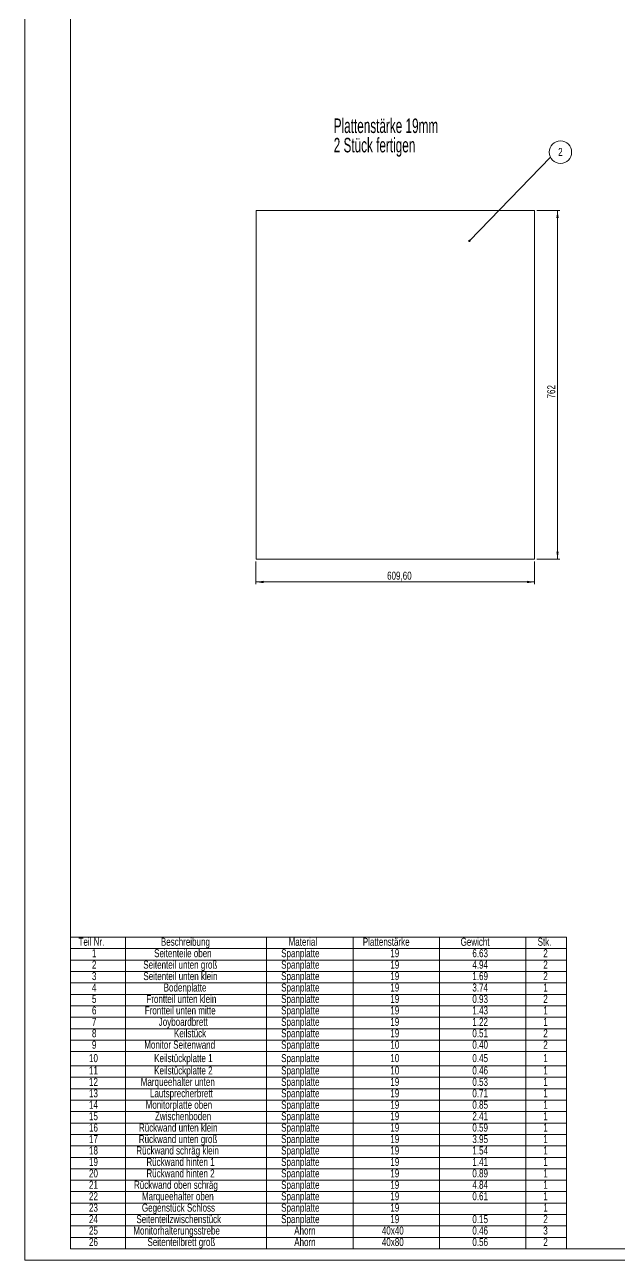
# Model space of a CAD drawing. Header units: millimetres. Extents: x -2091 to 5945, y 0 to 4746.
# Drawn here: x 0 to 1301, y 0 to 2701 of the extents above; entities that cross this region are included whole.
import ezdxf

# ---------------------------------------------------------------- set-up
doc = ezdxf.new("R2010")
doc.units = ezdxf.units.MM
doc.header["$LTSCALE"] = 5
doc.layers.add('CTP_BEM', color=92, linetype='Continuous', lineweight=15)
doc.layers.add('RAHMEN', color=7, linetype='Continuous')
doc.layers.add('SLD-0', color=7, linetype='Continuous')
doc.styles.add('SLDTEXTSTYLE0', font='TXT', dxfattribs={"width": 0.605})
doc.styles.add('SLDTEXTSTYLE2', font='TXT', dxfattribs={"width": 0.75})
doc.dimstyles.new('SLDDIMSTYLE0', dxfattribs={"dimtxt": 17.5, "dimasz": 16.51, "dimexe": 0, "dimexo": 0.0625, "dimgap": 4.375, "dimtad": 1, "dimrnd": 1e-09, "dimzin": 12, "dimdsep": 46, "dimtxsty": 'SLDTEXTSTYLE2', "dimsah": 1, "dimcen": 0.09, "dimadec": 0, "dimazin": 3, "dimtfac": 1, "dimtofl": 0, "dimtmove": 0, "dimatfit": 3, "dimfxl": 0, "dimfrac": 2, "dimtolj": 1, "dimtzin": 12, "dimarcsym": 0})
doc.dimstyles.new('SLDDIMSTYLE5', dxfattribs={"dimtxt": 0, "dimasz": 5.08, "dimexe": 0, "dimexo": 0.0625, "dimgap": 0, "dimtad": 0, "dimtih": 1, "dimtoh": 1, "dimdec": 0, "dimrnd": 1e-09, "dimzin": 0, "dimdsep": 46, "dimtxsty": 'Standard', "dimblk1": 'DOT', "dimblk2": 'DOT', "dimsah": 1, "dimcen": 0.09, "dimadec": 0, "dimazin": 0, "dimtfac": 5.08, "dimtdec": 0, "dimtofl": 0, "dimtmove": 0, "dimatfit": 3, "dimldrblk": 'DOT', "dimfxl": 0, "dimfrac": 2, "dimtolj": 1, "dimtzin": 0, "dimarcsym": 0})

# ---------------------------------------------------------------- blocks, each defined once
blk = doc.blocks.new('SW_NOTE_1')
at = {"layer": 'CTP_BEM', "color": 0, "char_height": 31.75, "attachment_point": 1, "style": 'SLDTEXTSTYLE0'}
for s, insert in [('Plattenstärke 19mm', (0, 40.9)), ('2 Stück fertigen', (0, -1.4))]:
    blk.add_mtext(s, dxfattribs=dict(at, insert=insert))
blk = doc.blocks.new('*D50')
at = {"layer": 'CTP_BEM'}
for p, q in [((506, 1527.7), (506, 1477.7)), ((1115.6, 1527.7), (1115.6, 1477.7)), ((506, 1482.7), (1115.6, 1482.7))]:
    blk.add_line(p, q, dxfattribs=at)
for points in [[(506, 1482.7), (522.5, 1480.1), (522.5, 1485.2)], [(1115.6, 1482.7), (1099.1, 1485.2), (1099.1, 1480.1)]]:
    blk.add_solid(points, dxfattribs=at)
at = {"layer": 'CTP_BEM', "insert": (792.8, 1505.2, -9.4), "char_height": 17.5, "attachment_point": 1, "style": 'SLDTEXTSTYLE2'}
blk.add_mtext('609,60', dxfattribs=at)
blk = doc.blocks.new('*D51')
at = {"layer": 'CTP_BEM'}
for p, q in [((1120.6, 2294.7), (1170.6, 2294.7)), ((1165.6, 1532.7), (1165.6, 2294.7)), ((1120.6, 1532.7), (1170.6, 1532.7))]:
    blk.add_line(p, q, dxfattribs=at)
for points in [[(1165.6, 2294.7), (1163.1, 2278.2), (1168.2, 2278.2)], [(1165.6, 1532.7), (1168.2, 1549.2), (1163.1, 1549.2)]]:
    blk.add_solid(points, dxfattribs=at)
at = {"layer": 'CTP_BEM', "insert": (1143.1, 1883.8, -9.4), "char_height": 17.5, "attachment_point": 1, "rotation": 90, "style": 'SLDTEXTSTYLE2'}
blk.add_mtext('762', dxfattribs=at)
blk = doc.blocks.new('SW_NOTE_9')
at = {"layer": 'CTP_BEM', "color": 0}
blk.add_circle((21.9, 11.2), 24.6, dxfattribs=at)
at = {"layer": 'CTP_BEM', "color": 0, "insert": (21.8, 20.3), "char_height": 17.5, "attachment_point": 2, "style": 'SLDTEXTSTYLE2'}
blk.add_mtext('2', dxfattribs=at)
blk = doc.blocks.new('_DOT')
at = {"color": 0, "linetype": 'ByBlock', "lineweight": -2}
blk.add_line((-0.5, 0), (-1, 0), dxfattribs=at)
at = {"color": 0, "linetype": 'ByBlock', "const_width": 0.5}
blk.add_lwpolyline([(-0.25, 0, 1), (0.25, 0, 1)], format="xyb", close=True, dxfattribs=at)

msp = doc.modelspace()

# ---------------------------------------------------------------- linework, layer by layer
at = {"color": 7, "linetype": 'Continuous', "lineweight": 15}
for p, q in [((1115.628518, 2294.66337), (506.028518, 2294.66337)), ((506.028518, 2294.66337), (506.028518, 1532.66337)), ((1115.628518, 1532.66337), (1115.628518, 2294.66337)), ((506.028518, 1532.66337), (1115.628518, 1532.66337))]:
    msp.add_line(p, q, dxfattribs=at)
at = {"layer": 'CTP_BEM', "color": 0}
msp.add_line((100, 1020.556945), (100, 25), dxfattribs=at)
at = {"layer": 'CTP_BEM'}
for p, q in [((1185.311473, 706.217169), (100, 706.217169)), ((220.49517, 706.217169), (220.49517, 681.217169)), ((529.102949, 706.217169), (529.102949, 681.217169)), ((718.250181, 706.217169), (718.250181, 681.217169)), ((907.397413, 706.217169), (907.397413, 681.217169)), ((1096.544646, 706.217169), (1096.544646, 681.217169)), ((1185.311473, 25), (1185.311473, 706.217169)), ((100, 681.217169), (1185.311473, 681.217169)), ((220.49517, 681.217169), (220.49517, 25)), ((529.102949, 681.217169), (529.102949, 25)), ((718.250181, 681.217169), (718.250181, 25)), ((907.397413, 681.217169), (907.397413, 25)), ((1096.544646, 681.217169), (1096.544646, 25)), ((100, 656.217169), (1185.311473, 656.217169)), ((100, 631.217169), (1185.311473, 631.217169)), ((100, 606.217169), (1185.311473, 606.217169)), ((100, 581.217169), (1185.311473, 581.217169)), ((100, 556.217169), (1185.311473, 556.217169)), ((100, 531.217169), (1185.311473, 531.217169)), ((100, 506.217169), (1185.311473, 506.217169)), ((100, 481.217169), (1185.311473, 481.217169)), ((100, 456.217169), (1185.311473, 456.217169)), ((100, 425), (1185.311473, 425)), ((100, 400), (1185.311473, 400)), ((100, 375), (1185.311473, 375)), ((100, 350), (1185.311473, 350)), ((100, 325), (1185.311473, 325)), ((100, 300), (1185.311473, 300)), ((100, 275), (1185.311473, 275)), ((100, 250), (1185.311473, 250)), ((100, 225), (1185.311473, 225)), ((100, 200), (1185.311473, 200)), ((100, 175), (1185.311473, 175)), ((100, 150), (1185.311473, 150)), ((100, 125), (1185.311473, 125)), ((100, 100), (1185.311473, 100)), ((100, 75), (1185.311473, 75)), ((100, 50), (1185.311473, 50))]:
    msp.add_line(p, q, dxfattribs=at)
at = {"layer": 'RAHMEN', "lineweight": 0}
for p, q in [((0, 4205), (0, 0)), ((0, 0), (5945, 0))]:
    msp.add_line(p, q, dxfattribs=at)
at = {"layer": 'SLD-0', "lineweight": 15}
for p, q in [((100, 4180), (100, 25)), ((100, 25), (5920, 25))]:
    msp.add_line(p, q, dxfattribs=at)

# ---------------------------------------------------------------- block references
at = {"layer": 'CTP_BEM'}
for name, p in [('SW_NOTE_1', (676.079573, 2454.878656)), ('SW_NOTE_9', (1150.046334, 2411.130262))]:
    msp.add_blockref(name, p, dxfattribs=at)

# ---------------------------------------------------------------- texts
at = {"layer": 'CTP_BEM', "char_height": 17.5, "attachment_point": 1, "style": 'SLDTEXTSTYLE2'}
for s, insert in [('Teil Nr.', (117.786161, 704.961618)), ('Beschreibung', (297.884117, 704.961618)), ('Material', (577.301562, 704.961618)), ('Plattenstärke', (739.615463, 704.961618)), ('Gewicht', (953.57867, 704.961618)), ('Stk.', (1122.079101, 704.961618)), ('1', (147.147272, 679.961618)), ('Seitenteile oben', (283.118501, 679.961618)), ('Spanplatte', (561.077597, 679.961618)), ('19', (799.893241, 679.961618)), ('6.63', (979.342557, 679.961618)), ('2', (1134.462781, 679.961618)), ('2', (147.147272, 654.961618)), ('Seitenteil unten groß', (259.444877, 654.961618)), ('Spanplatte', (561.077597, 654.961618)), ('19', (799.893241, 654.961618)), ('4.94', (979.342557, 654.961618)), ('2', (1134.462781, 654.961618)), ('3', (147.147272, 629.961618)), ('Seitenteil unten klein', (259.700097, 629.961618)), ('Spanplatte', (561.077597, 629.961618)), ('19', (799.893241, 629.961618)), ('1.69', (979.342557, 629.961618)), ('2', (1134.462781, 629.961618)), ('4', (147.147272, 604.961618)), ('Bodenplatte', (304.021272, 604.961618)), ('Spanplatte', (561.077597, 604.961618)), ('19', (799.893241, 604.961618)), ('3.74', (979.342557, 604.961618)), ('1', (1134.462781, 604.961618)), ('5', (147.147272, 579.961618)), ('Frontteil unten klein', (266.201837, 579.961618)), ('Spanplatte', (561.077597, 579.961618)), ('19', (799.893241, 579.961618)), ('0.93', (979.342557, 579.961618)), ('2', (1134.462781, 579.961618)), ('6', (147.147272, 554.961618)), ('Frontteil unten mitte', (262.665372, 554.961618)), ('Spanplatte', (561.077597, 554.961618)), ('19', (799.893241, 554.961618)), ('1.43', (979.342557, 554.961618)), ('1', (1134.462781, 554.961618)), ('7', (147.147272, 529.961618)), ('Joyboardbrett', (293.229609, 529.961618)), ('Spanplatte', (561.077597, 529.961618)), ('19', (799.893241, 529.961618)), ('1.22', (979.342557, 529.961618)), ('1', (1134.462781, 529.961618)), ('8', (147.147272, 504.961618)), ('Keilstück', (326.67406, 504.961618)), ('Spanplatte', (561.077597, 504.961618)), ('19', (799.893241, 504.961618)), ('0.51', (979.342557, 504.961618)), ('2', (1134.462781, 504.961618)), ('9', (147.147272, 479.961618)), ('Monitor Seitenwand', (261.510867, 479.961618)), ('Spanplatte', (561.077597, 479.961618)), ('10', (799.893241, 479.961618)), ('0.40', (979.342557, 479.961618)), ('2', (1134.462781, 479.961618)), ('10', (140.681994, 450.650453)), ('Keilstückplatte 1', (283.227875, 450.650453)), ('Spanplatte', (561.077597, 450.650453)), ('10', (799.893241, 450.650453)), ('0.45', (979.342557, 450.650453)), ('1', (1134.462781, 450.650453)), ('11', (140.681994, 423.744449)), ('Keilstückplatte 2', (283.227875, 423.744449)), ('Spanplatte', (561.077597, 423.744449)), ('10', (799.893241, 423.744449)), ('0.46', (979.342557, 423.744449)), ('1', (1134.462781, 423.744449)), ('12', (140.681994, 398.744449)), ('Marqueehalter unten', (253.830315, 398.744449)), ('Spanplatte', (561.077597, 398.744449)), ('19', (799.893241, 398.744449)), ('0.53', (979.342557, 398.744449)), ('1', (1134.462781, 398.744449)), ('13', (140.681994, 373.744449)), ('Lautsprecherbrett', (274.101138, 373.744449)), ('Spanplatte', (561.077597, 373.744449)), ('19', (799.893241, 373.744449)), ('0.71', (979.342557, 373.744449)), ('1', (1134.462781, 373.744449)), ('14', (140.681994, 348.744449)), ('Monitorplatte oben', (264.609825, 348.744449)), ('Zwischenboden', (284.990031, 323.744449)), ('Spanplatte', (561.077597, 348.744449)), ('Spanplatte', (561.077597, 323.744449)), ('19', (799.893241, 348.744449)), ('0.85', (979.342557, 348.744449)), ('1', (1134.462781, 348.744449)), ('15', (140.681994, 323.744449)), ('16', (140.681994, 298.744449)), ('Rückwand unten klein', (249.904968, 298.744449)), ('Spanplatte', (561.077597, 298.744449)), ('19', (799.893241, 323.744449)), ('19', (799.893241, 298.744449)), ('0.59', (979.342557, 298.744449)), ('2.41', (979.342557, 323.744449)), ('1', (1134.462781, 323.744449)), ('1', (1134.462781, 298.744449)), ('17', (140.681994, 273.744449)), ('Rückwand unten groß', (249.649748, 273.744449)), ('Spanplatte', (561.077597, 273.744449)), ('19', (799.893241, 273.744449)), ('3.95', (979.342557, 273.744449)), ('1', (1134.462781, 273.744449)), ('18', (140.681994, 248.744449)), ('Rückwand schräg klein', (244.229609, 248.744449)), ('Spanplatte', (561.077597, 248.744449)), ('19', (799.893241, 248.744449)), ('1.54', (979.342557, 248.744449)), ('1', (1134.462781, 248.744449)), ('19', (140.681994, 223.744449)), ('Rückwand hinten 1', (266.311211, 223.744449)), ('Spanplatte', (561.077597, 223.744449)), ('19', (799.893241, 223.744449)), ('1.41', (979.342557, 223.744449)), ('1', (1134.462781, 223.744449)), ('20', (140.681994, 198.744449)), ('Rückwand hinten 2', (266.311211, 198.744449)), ('Spanplatte', (561.077597, 198.744449)), ('19', (799.893241, 198.744449)), ('0.89', (979.342557, 198.744449)), ('1', (1134.462781, 198.744449)), ('21', (140.681994, 173.744449)), ('Rückwand oben schräg', (239.149747, 173.744449)), ('Spanplatte', (561.077597, 173.744449)), ('19', (799.893241, 173.744449)), ('4.84', (979.342557, 173.744449)), ('1', (1134.462781, 173.744449)), ('22', (140.681994, 148.744449)), ('Marqueehalter oben', (256.382391, 148.744449)), ('Spanplatte', (561.077597, 148.744449)), ('19', (799.893241, 148.744449)), ('0.61', (979.342557, 148.744449)), ('1', (1134.462781, 148.744449)), ('23', (140.681994, 123.744449)), ('Gegenstück Schloss', (256.382391, 123.744449)), ('Spanplatte', (561.077597, 123.744449)), ('19', (799.893241, 123.744449)), ('1', (1134.462781, 123.744449)), ('24', (140.681994, 98.744449)), ('Seitenteilzwischenstück', (244.375445, 98.744449)), ('Spanplatte', (561.077597, 98.744449)), ('19', (799.893241, 98.744449)), ('0.15', (979.342557, 98.744449)), ('2', (1134.462781, 98.744449)), ('25', (140.681994, 73.744449)), ('Monitorhalterungsstrebe', (237.715715, 73.744449)), ('Ahorn', (589.673093, 73.744449)), ('40x40', (781.360254, 73.744449)), ('0.46', (979.342557, 73.744449)), ('3', (1134.462781, 73.744449)), ('26', (140.681994, 48.744449)), ('Seitenteilbrett groß', (268.571606, 48.744449)), ('Ahorn', (589.673093, 48.744449)), ('40x80', (781.360254, 48.744449)), ('0.56', (979.342557, 48.744449)), ('2', (1134.462781, 48.744449))]:
    msp.add_mtext(s, dxfattribs=dict(at, insert=insert))

# ---------------------------------------------------------------- dimensions: what is measured, and where the dimension line sits
at = {"layer": 'CTP_BEM'}
for base, p1, p2, angle, picture, middle in [((1165.628518, 2294.66337), (1115.628518, 1532.66337), (1115.628518, 2294.66337), 90, '*D51', (1165.628518, 1910.309823)), ((1115.628518, 1482.66337), (506.028518, 1532.66337), (1115.628518, 1532.66337), 0, '*D50', (835.445953, 1482.66337))]:
    dim = msp.add_linear_dim(base=base, p1=p1, p2=p2, angle=angle, dimstyle='SLDDIMSTYLE0', dxfattribs=at)
    dim.commit()
    dim.dimension.update_dxf_attribs({"geometry": picture, "text_midpoint": middle, "dimtype": 160})

# ---------------------------------------------------------------- leaders
msp.add_leader([(972.875532, 2228.267246), (1150.046334, 2411.130262)], dimstyle='SLDDIMSTYLE5', dxfattribs=at)

doc.saveas('drawing.dxf')
